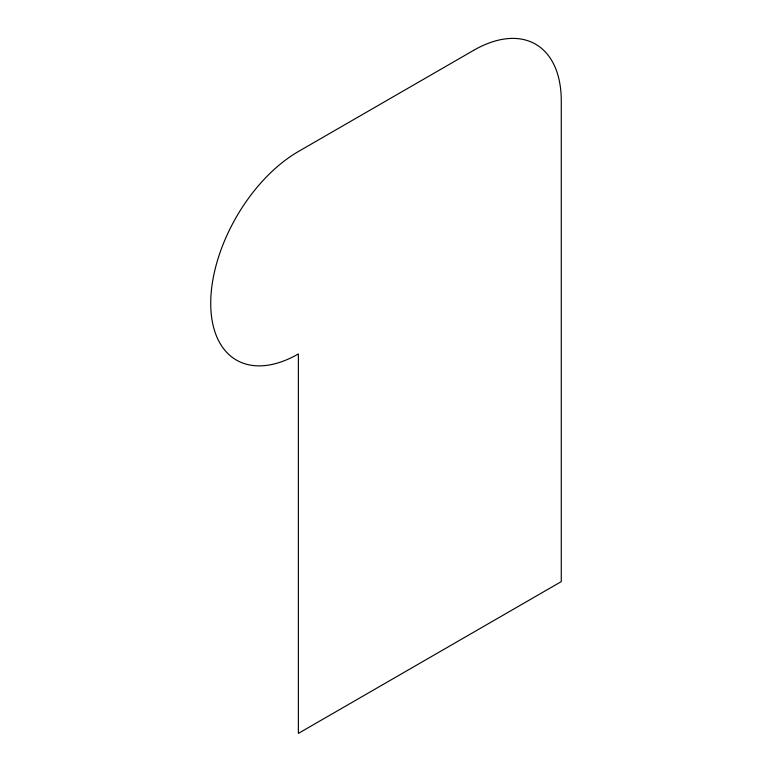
<?xml version="1.0" encoding="UTF-8"?>
<svg xmlns="http://www.w3.org/2000/svg" width="772" height="772" viewBox="0 0 772 772"><rect width="100%" height="100%" fill="white"/><g stroke="black" fill="none" stroke-linecap="round" stroke-linejoin="round"><path stroke-width="1.16" d="M473.632 50.344L298.368 151.534A123.935 71.555 -60 0 0 210.727 303.328A123.935 71.555 -60 0 0 298.368 353.923L298.368 733.4L561.273 581.615L561.273 100.939A123.935 71.555 -60 0 0 473.632 50.344"/></g></svg>
